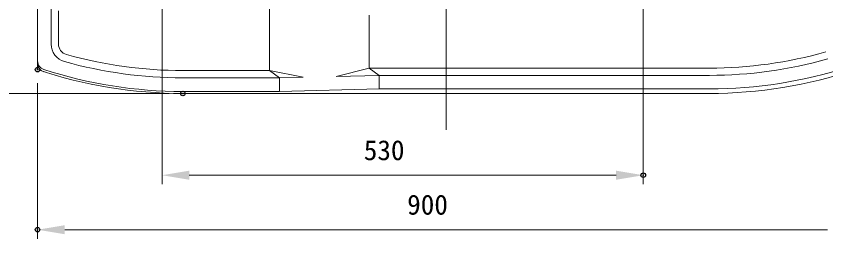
# Model space of a CAD drawing. Units: millimetres on the paper. Extents: x -203 to 203, y -143 to 143.
# Drawn here: x -121.6 to -32.4, y 37.5 to 62 of the extents above; entities that cross this region are included whole.
import ezdxf
from ezdxf.enums import TextEntityAlignment as Align

# ---------------------------------------------------------------- set-up
doc = ezdxf.new("R2010")
doc.units = ezdxf.units.MM
doc.header["$PDMODE"] = 32
doc.header["$PDSIZE"] = 0.5
for name, color, linetype, lineweight in [('0-6_DIMENSION_LINES$02_DIMENSI', 7, 'Continuous', 20), ('0-9_DIMENSION_LINES$03_LINES', 7, 'Continuous', 18), ('0-A_DIMENSION_LINES$04_SUB_LIN', 4, 'Continuous', 18), ('0-B_DIMENSION_LINES$01_CENTER_', 7, 'Continuous', 20)]:
    doc.layers.add(name, color=color, linetype=linetype, lineweight=lineweight)
doc.layers.add('0-7_DEFPOINTS', color=7, linetype='Continuous')
doc.styles.add('ＭＳ ゴシック', font='')
doc.styles.get('ＭＳ ゴシック').set_extended_font_data('MS Gothic')

# ---------------------------------------------------------------- blocks, each defined once
blk = doc.blocks.new('D6')
at = {"layer": '0-6_DIMENSION_LINES$02_DIMENSI'}
for p, q in [((104.518, 231.5), (104.518, 192)), ((157.518, 223), (157.518, 192)), ((107.517, 193), (154.518, 193))]:
    blk.add_line(p, q, dxfattribs=at)
for points in [[(107.517, 193.5), (107.517, 192.5), (104.518, 193)], [(154.518, 192.5), (154.518, 193.5), (157.518, 193)]]:
    blk.add_solid(points, dxfattribs=at)
at = {"layer": '0-7_DEFPOINTS'}
for p in [(104.518, 233), (157.518, 224.5), (157.518, 193)]:
    blk.add_point(p, dxfattribs=at)
at = {"layer": '0-6_DIMENSION_LINES$02_DIMENSI', "style": 'ＭＳ ゴシック'}
blk.add_text('530', height=2.199, dxfattribs=at).set_placement((126.732, 194), align=Align.BOTTOM_LEFT)
blk = doc.blocks.new('D7')
at = {"layer": '0-6_DIMENSION_LINES$02_DIMENSI'}
for p, q in [((90.3, 259.5), (76, 259.5)), ((77, 205), (77, 256.5)), ((105.3, 202), (76, 202))]:
    blk.add_line(p, q, dxfattribs=at)
for points in [[(77.5, 256.5), (76.5, 256.5), (77, 259.5)], [(76.5, 205), (77.5, 205), (77, 202)]]:
    blk.add_solid(points, dxfattribs=at)
at = {"layer": '0-7_DEFPOINTS'}
for p in [(77, 259.5), (91.8, 259.5), (106.8, 202)]:
    blk.add_point(p, dxfattribs=at)
at = {"layer": '0-6_DIMENSION_LINES$02_DIMENSI', "style": 'ＭＳ ゴシック'}
blk.add_text('575', height=2.199, rotation=90, dxfattribs=at).set_placement((76, 226.464), align=Align.BOTTOM_LEFT)
blk = doc.blocks.new('D9')
at = {"layer": '0-6_DIMENSION_LINES$02_DIMENSI'}
for p, q in [((89.3, 264.5), (70, 264.5)), ((71, 205), (71, 261.5)), ((105.3, 202), (70, 202))]:
    blk.add_line(p, q, dxfattribs=at)
for points in [[(71.5, 261.5), (70.5, 261.5), (71, 264.5)], [(70.5, 205), (71.5, 205), (71, 202)]]:
    blk.add_solid(points, dxfattribs=at)
at = {"layer": '0-7_DEFPOINTS'}
for p in [(71, 264.5), (90.8, 264.5), (106.8, 202)]:
    blk.add_point(p, dxfattribs=at)
at = {"layer": '0-6_DIMENSION_LINES$02_DIMENSI', "style": 'ＭＳ ゴシック'}
blk.add_text('625', height=2.199, rotation=90, dxfattribs=at).set_placement((70, 228.893), align=Align.BOTTOM_LEFT)
blk = doc.blocks.new('D10')
at = {"layer": '0-6_DIMENSION_LINES$02_DIMENSI'}
for p, q in [((90.8, 203.129), (90.8, 186)), ((177.8, 187), (93.8, 187))]:
    blk.add_line(p, q, dxfattribs=at)
blk.add_solid([(93.8, 187.5), (93.8, 186.5), (90.8, 187)], dxfattribs=at)
at = {"layer": '0-7_DEFPOINTS'}
for p in [(90.8, 204.629), (90.8, 187)]:
    blk.add_point(p, dxfattribs=at)
at = {"layer": '0-6_DIMENSION_LINES$02_DIMENSI', "style": 'ＭＳ ゴシック'}
blk.add_text('900', height=2.199, dxfattribs=at).set_placement((131.514, 188), align=Align.BOTTOM_LEFT)

msp = doc.modelspace()

# ---------------------------------------------------------------- linework, layer by layer
at = {"layer": '0-9_DIMENSION_LINES$03_LINES'}
for p, q in [((-119.2, 56.129), (-119.2, 116)), ((-92.566, 53.725), (-103.2, 53.725)), ((-92.566, 53.725), (-81.566, 54)), ((-81.566, 54), (-45.2, 54)), ((-103.2, 53.5), (-45.2, 53.5))]:
    msp.add_line(p, q, dxfattribs=at)
for centre, radius, start, end in [((-118.2, 57.089), 1, 180, 252.08928), ((-118.2, 56.852), 1, 180, 252.17429), ((-45.2, 103.5), 49.5, 270, 288.01575), ((-103.2, 103.5), 50, 251.33708, 270), ((-103.2, 103.5), 49.775, 252.08928, 270), ((-45.2, 103.5), 50, 270, 288.66292)]:
    msp.add_arc(centre, radius, start, end, dxfattribs=at)
at = {"layer": '0-A_DIMENSION_LINES$04_SUB_LIN'}
for p, q in [((-117.7, 58.945), (-117.7, 62.842)), ((-116.9, 58.945), (-116.9, 62.6)), ((-93.666, 56.025), (-93.666, 63)), ((-82.666, 56.3), (-82.666, 62.118)), ((-82.666, 56.3), (-86.3, 55.382)), ((-82.666, 56.3), (-45.2, 56.3)), ((-93.666, 56.025), (-103.2, 56.025)), ((-93.666, 56.025), (-92.566, 55.225)), ((-93.666, 56.025), (-89.936, 55.291)), ((-86.3, 55.382), (-81.566, 55.5)), ((-81.566, 55.5), (-45.2, 55.5)), ((-92.566, 55.225), (-103.2, 55.225)), ((-92.566, 55.225), (-89.936, 55.291)), ((-92.566, 55.225), (-92.566, 53.725))]:
    msp.add_line(p, q, dxfattribs=at)
msp.add_lwpolyline([(-82.666, 56.3), (-81.566, 55.5), (-81.566, 54)], dxfattribs=at)
for centre, radius, start, end in [((-115.7, 58.945), 2, 180, 254.32834), ((-115.7, 58.945), 1.2, 180, 254.32834), ((-45.2, 103.5), 47.2, 270, 285.76778), ((-103.2, 103.5), 47.475, 254.32834, 270), ((-45.2, 103.5), 48, 270, 285.76778), ((-103.2, 103.5), 48.275, 254.32834, 270)]:
    msp.add_arc(centre, radius, start, end, dxfattribs=at)
at = {"layer": '0-B_DIMENSION_LINES$01_CENTER_'}
msp.add_line((-74.2, 120.5), (-74.2, 49.5), dxfattribs=at)

# ---------------------------------------------------------------- block references
at = {"layer": '0-6_DIMENSION_LINES$02_DIMENSI'}
for name in ['D9', 'D7', 'D6', 'D10']:
    msp.add_blockref(name, (-210, -148.5), dxfattribs=at)

doc.saveas('drawing.dxf')
